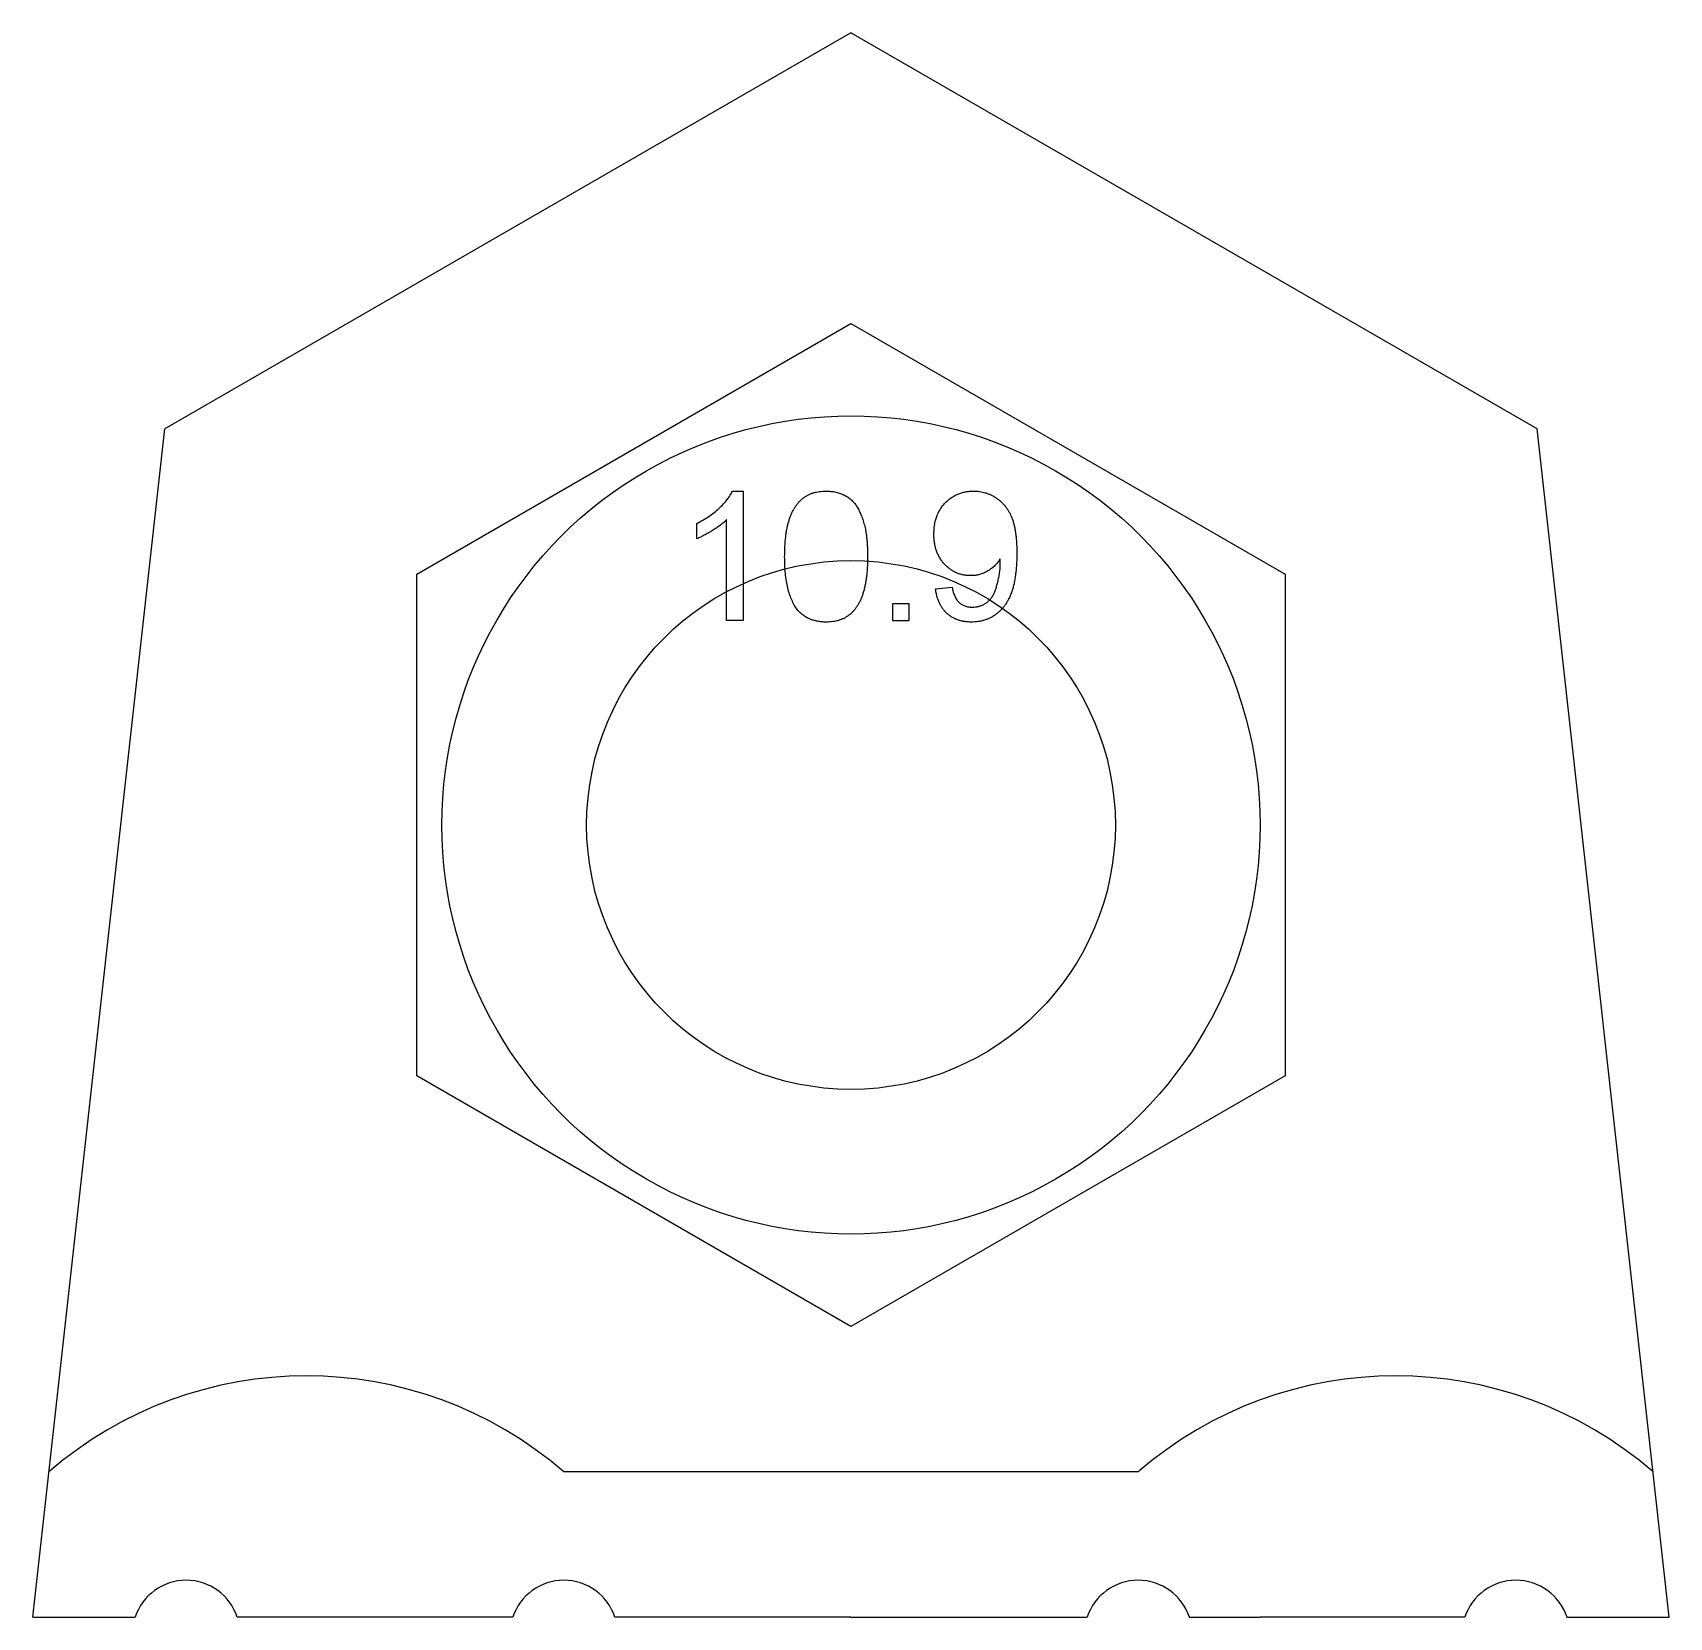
# Model space of a CAD drawing. Header units: millimetres. Extents: x -13 to 13, y -12.6 to 12.6.
import ezdxf

# ---------------------------------------------------------------- set-up
doc = ezdxf.new("R2010")
doc.units = ezdxf.units.MM
doc.layers.get('0').update_dxf_attribs({"linetype": 'CONTINUOUS'})

msp = doc.modelspace()

# ---------------------------------------------------------------- linework, layer by layer
for p, q in [((0, 12.586), (-10.9, 6.293)), ((10.9, 6.293), (0, 12.586)), ((-13, -12.586), (-10.9, 6.293)), ((13, -12.586), (10.9, 6.293)), ((-1.882, 5.305), (-1.712, 5.305)), ((-1.712, 5.305), (-1.712, 3.25)), ((-2.45, 4.548), (-2.45, 4.791)), ((-1.976, 3.25), (-1.976, 4.851)), ((1.343, 3.75), (1.607, 3.777)), ((-1.712, 3.25), (-1.976, 3.25)), ((4.563, -10.277), (-4.562, -10.277)), ((4.563, -10.277), (-4.562, -10.277)), ((-13, -12.586), (-11.375, -12.586)), ((-5.375, -12.586), (-9.75, -12.586)), ((0, -12.586), (-3.75, -12.586)), ((0, -12.586), (3.75, -12.586)), ((5.375, -12.586), (6.5, -12.586)), ((9.75, -12.586), (6.5, -12.586)), ((11.375, -12.586), (13, -12.586))]:
    msp.add_line(p, q)
for points in [[(-6.9, -3.984), (-6.9, 3.984), (0, 7.967), (6.9, 3.984), (6.9, -3.984), (0, -7.967)], [(0.922, 3.25), (0.922, 3.513), (0.659, 3.513), (0.659, 3.25)]]:
    msp.add_lwpolyline(points, close=True)
msp.add_lwpolyline([(6.5, 0, -0.267949), (3.25, -5.629, -0.267949), (-3.25, -5.629, -0.267949), (-6.5, 0, -0.267949), (-3.25, 5.629, -0.267949), (3.25, 5.629, -0.267949)], format="xyb", close=True)
msp.add_circle((0, 0), 4.2)
for centre, radius, start, end in [((-8.653, -15.002), 6.25, 49.1186, 130.8814), ((8.653, -15.002), 6.25, 49.1186, 130.8814), ((-10.562, -12.853), 0.855, 18.1656, 161.8344), ((-4.562, -12.853), 0.855, 18.1656, 161.8344), ((4.563, -12.853), 0.855, 18.1656, 161.8344), ((10.563, -12.853), 0.855, 18.1656, 161.8344)]:
    msp.add_arc(centre, radius, start, end)
for points, knots in [([(-2.45, 4.791), (-2.417, 4.808), (-2.352, 4.841), (-2.26, 4.899), (-2.175, 4.962), (-2.097, 5.029), (-2.027, 5.098), (-1.968, 5.167), (-1.918, 5.235), (-1.894, 5.282), (-1.882, 5.305)], [0, 0, 0, 0, 0.142657, 0.281169, 0.416977, 0.550852, 0.678364, 0.795032, 0.901998, 1, 1, 1, 1]), ([(-1.054, 4.263), (-1.053, 4.293), (-1.053, 4.35), (-1.05, 4.434), (-1.044, 4.514), (-1.036, 4.59), (-1.026, 4.661), (-1.013, 4.729), (-0.998, 4.792), (-0.981, 4.851), (-0.962, 4.906), (-0.94, 4.958), (-0.915, 5.006), (-0.889, 5.05), (-0.86, 5.091), (-0.83, 5.128), (-0.797, 5.162), (-0.762, 5.192), (-0.724, 5.218), (-0.684, 5.241), (-0.642, 5.262), (-0.597, 5.277), (-0.55, 5.289), (-0.5, 5.298), (-0.448, 5.304), (-0.413, 5.304), (-0.395, 5.305)], [0, 0, 0, 0, 0.063114, 0.123615, 0.180974, 0.235261, 0.287101, 0.336031, 0.382382, 0.426334, 0.468211, 0.50825, 0.546628, 0.58365, 0.618994, 0.653583, 0.687156, 0.720422, 0.75323, 0.78626, 0.819504, 0.853545, 0.888308, 0.923996, 0.96135, 1, 1, 1, 1]), ([(-0.395, 5.305), (-0.369, 5.304), (-0.317, 5.302), (-0.241, 5.29), (-0.17, 5.269), (-0.103, 5.24), (-0.042, 5.204), (0.013, 5.159), (0.061, 5.108), (0.101, 5.048), (0.136, 4.982), (0.167, 4.909), (0.195, 4.83), (0.215, 4.759), (0.229, 4.698), (0.238, 4.647), (0.246, 4.593), (0.252, 4.534), (0.257, 4.472), (0.261, 4.406), (0.263, 4.336), (0.263, 4.288), (0.263, 4.263)], [0, 0, 0, 0, 0.056724, 0.111437, 0.164368, 0.216435, 0.267641, 0.31736, 0.367473, 0.41821, 0.471404, 0.527966, 0.588061, 0.652134, 0.686345, 0.723264, 0.76261, 0.804739, 0.84943, 0.896711, 0.94689, 1, 1, 1, 1]), ([(1.317, 4.623), (1.318, 4.648), (1.319, 4.697), (1.327, 4.768), (1.341, 4.836), (1.361, 4.9), (1.386, 4.96), (1.417, 5.016), (1.454, 5.069), (1.496, 5.118), (1.542, 5.161), (1.591, 5.2), (1.644, 5.232), (1.699, 5.259), (1.757, 5.279), (1.818, 5.294), (1.881, 5.303), (1.925, 5.304), (1.947, 5.305)], [0, 0, 0, 0, 0.071979, 0.140804, 0.206995, 0.270744, 0.333277, 0.394655, 0.456267, 0.517908, 0.579409, 0.639096, 0.697997, 0.756327, 0.815078, 0.874889, 0.936313, 1, 1, 1, 1]), ([(1.947, 5.305), (1.963, 5.304), (1.995, 5.304), (2.042, 5.299), (2.089, 5.29), (2.134, 5.279), (2.178, 5.263), (2.221, 5.245), (2.263, 5.223), (2.304, 5.198), (2.344, 5.17), (2.381, 5.139), (2.415, 5.105), (2.448, 5.068), (2.477, 5.028), (2.504, 4.986), (2.529, 4.94), (2.551, 4.892), (2.571, 4.839), (2.588, 4.781), (2.602, 4.717), (2.614, 4.648), (2.623, 4.574), (2.629, 4.494), (2.634, 4.408), (2.634, 4.349), (2.634, 4.319)], [0, 0, 0, 0, 0.035445, 0.070454, 0.105253, 0.13962, 0.173899, 0.20809, 0.242894, 0.27836, 0.313979, 0.349414, 0.384957, 0.420788, 0.457184, 0.494223, 0.53216, 0.571176, 0.612283, 0.656452, 0.704269, 0.755887, 0.811093, 0.870031, 0.933081, 1, 1, 1, 1]), ([(-1.976, 4.851), (-1.991, 4.836), (-2.022, 4.806), (-2.076, 4.763), (-2.135, 4.719), (-2.2, 4.677), (-2.266, 4.638), (-2.33, 4.603), (-2.391, 4.572), (-2.431, 4.556), (-2.45, 4.548)], [0, 0, 0, 0, 0.11167, 0.232094, 0.362743, 0.502558, 0.641525, 0.771098, 0.890162, 1, 1, 1, 1]), ([(1.9, 3.961), (1.88, 3.962), (1.841, 3.963), (1.783, 3.972), (1.727, 3.986), (1.674, 4.006), (1.623, 4.032), (1.575, 4.063), (1.529, 4.1), (1.485, 4.143), (1.446, 4.19), (1.411, 4.241), (1.382, 4.296), (1.358, 4.354), (1.34, 4.416), (1.327, 4.482), (1.318, 4.551), (1.317, 4.598), (1.317, 4.623)], [0, 0, 0, 0, 0.060968, 0.120017, 0.177681, 0.234849, 0.292303, 0.350848, 0.410192, 0.472132, 0.534617, 0.597089, 0.65941, 0.723004, 0.788326, 0.855976, 0.926546, 1, 1, 1, 1]), ([(-0.854, 3.422), (-0.87, 3.445), (-0.904, 3.494), (-0.943, 3.576), (-0.978, 3.667), (-1.006, 3.768), (-1.027, 3.878), (-1.043, 3.998), (-1.052, 4.128), (-1.053, 4.217), (-1.054, 4.263)], [0, 0, 0, 0, 0.097421, 0.200886, 0.311172, 0.429798, 0.55774, 0.694715, 0.84213, 1, 1, 1, 1]), ([(0.263, 4.263), (0.263, 4.234), (0.263, 4.177), (0.259, 4.094), (0.254, 4.014), (0.246, 3.939), (0.235, 3.868), (0.223, 3.801), (0.208, 3.737), (0.191, 3.679), (0.172, 3.623), (0.15, 3.572), (0.127, 3.524), (0.1, 3.479), (0.072, 3.439), (0.041, 3.401), (0.008, 3.367), (-0.028, 3.337), (-0.065, 3.31), (-0.105, 3.287), (-0.148, 3.268), (-0.192, 3.251), (-0.24, 3.239), (-0.289, 3.23), (-0.341, 3.224), (-0.377, 3.224), (-0.395, 3.224)], [0, 0, 0, 0, 0.062874, 0.122837, 0.179657, 0.23396, 0.285595, 0.334513, 0.380905, 0.424895, 0.466529, 0.506488, 0.545032, 0.581831, 0.617448, 0.652067, 0.68588, 0.719175, 0.752182, 0.78524, 0.818656, 0.852548, 0.887626, 0.923635, 0.961022, 1, 1, 1, 1]), ([(2.371, 4.23), (2.358, 4.21), (2.333, 4.172), (2.286, 4.12), (2.232, 4.074), (2.173, 4.034), (2.109, 4.002), (2.042, 3.978), (1.972, 3.964), (1.924, 3.962), (1.9, 3.961)], [0, 0, 0, 0, 0.122355, 0.244513, 0.368378, 0.495353, 0.622625, 0.747621, 0.872377, 1, 1, 1, 1]), ([(2.634, 4.319), (2.634, 4.287), (2.634, 4.225), (2.629, 4.135), (2.623, 4.05), (2.614, 3.97), (2.602, 3.894), (2.588, 3.824), (2.571, 3.758), (2.551, 3.698), (2.529, 3.641), (2.504, 3.588), (2.477, 3.539), (2.446, 3.493), (2.414, 3.451), (2.379, 3.412), (2.341, 3.376), (2.301, 3.344), (2.258, 3.316), (2.214, 3.291), (2.168, 3.27), (2.12, 3.254), (2.07, 3.24), (2.019, 3.23), (1.965, 3.225), (1.929, 3.224), (1.911, 3.224)], [0, 0, 0, 0, 0.064098, 0.124925, 0.18253, 0.236977, 0.288386, 0.336815, 0.382105, 0.425011, 0.465611, 0.504833, 0.542966, 0.579828, 0.615844, 0.651006, 0.685949, 0.720701, 0.755099, 0.789136, 0.823167, 0.857303, 0.891834, 0.927099, 0.963072, 1, 1, 1, 1]), ([(1.925, 3.461), (1.942, 3.461), (1.977, 3.463), (2.028, 3.472), (2.077, 3.488), (2.122, 3.51), (2.163, 3.538), (2.2, 3.57), (2.231, 3.606), (2.257, 3.648), (2.279, 3.695), (2.3, 3.749), (2.32, 3.811), (2.337, 3.879), (2.353, 3.952), (2.364, 4.027), (2.371, 4.103), (2.372, 4.154), (2.372, 4.179)], [0, 0, 0, 0, 0.0561121, 0.1104374, 0.1634314, 0.2166313, 0.2692505, 0.3203026, 0.3701706, 0.4205163, 0.4748884, 0.5359192, 0.6038804, 0.6792766, 0.7587201, 0.8381697, 0.9187861, 1, 1, 1, 1]), ([(2.372, 4.179), (2.372, 4.186), (2.372, 4.203), (2.371, 4.22), (2.371, 4.23)], [0, 0, 0, 0, 0.4179831, 1, 1, 1, 1]), ([(1.911, 3.224), (1.892, 3.224), (1.854, 3.225), (1.798, 3.232), (1.746, 3.242), (1.696, 3.257), (1.648, 3.277), (1.604, 3.301), (1.562, 3.329), (1.523, 3.361), (1.488, 3.398), (1.455, 3.438), (1.427, 3.481), (1.403, 3.528), (1.382, 3.579), (1.365, 3.633), (1.352, 3.69), (1.346, 3.73), (1.343, 3.75)], [0, 0, 0, 0, 0.067625, 0.132308, 0.194443, 0.25509, 0.314636, 0.372972, 0.431331, 0.490552, 0.549528, 0.609188, 0.669148, 0.730673, 0.794052, 0.859845, 0.928211, 1, 1, 1, 1]), ([(1.607, 3.777), (1.609, 3.763), (1.614, 3.737), (1.624, 3.7), (1.635, 3.665), (1.648, 3.634), (1.663, 3.605), (1.679, 3.579), (1.697, 3.556), (1.722, 3.529), (1.759, 3.501), (1.81, 3.478), (1.865, 3.463), (1.904, 3.461), (1.925, 3.461)], [0, 0, 0, 0, 0.082876, 0.160207, 0.233459, 0.301921, 0.366896, 0.42841, 0.487537, 0.543906, 0.653498, 0.763438, 0.877617, 1, 1, 1, 1]), ([(-0.395, 3.224), (-0.419, 3.224), (-0.465, 3.226), (-0.533, 3.235), (-0.596, 3.25), (-0.656, 3.272), (-0.712, 3.3), (-0.763, 3.334), (-0.812, 3.374), (-0.84, 3.406), (-0.854, 3.422)], [0, 0, 0, 0, 0.137903, 0.268873, 0.395178, 0.517089, 0.636743, 0.756222, 0.876628, 1, 1, 1, 1])]:
    msp.add_open_spline(points, degree=3, knots=knots)

doc.saveas('drawing.dxf')
